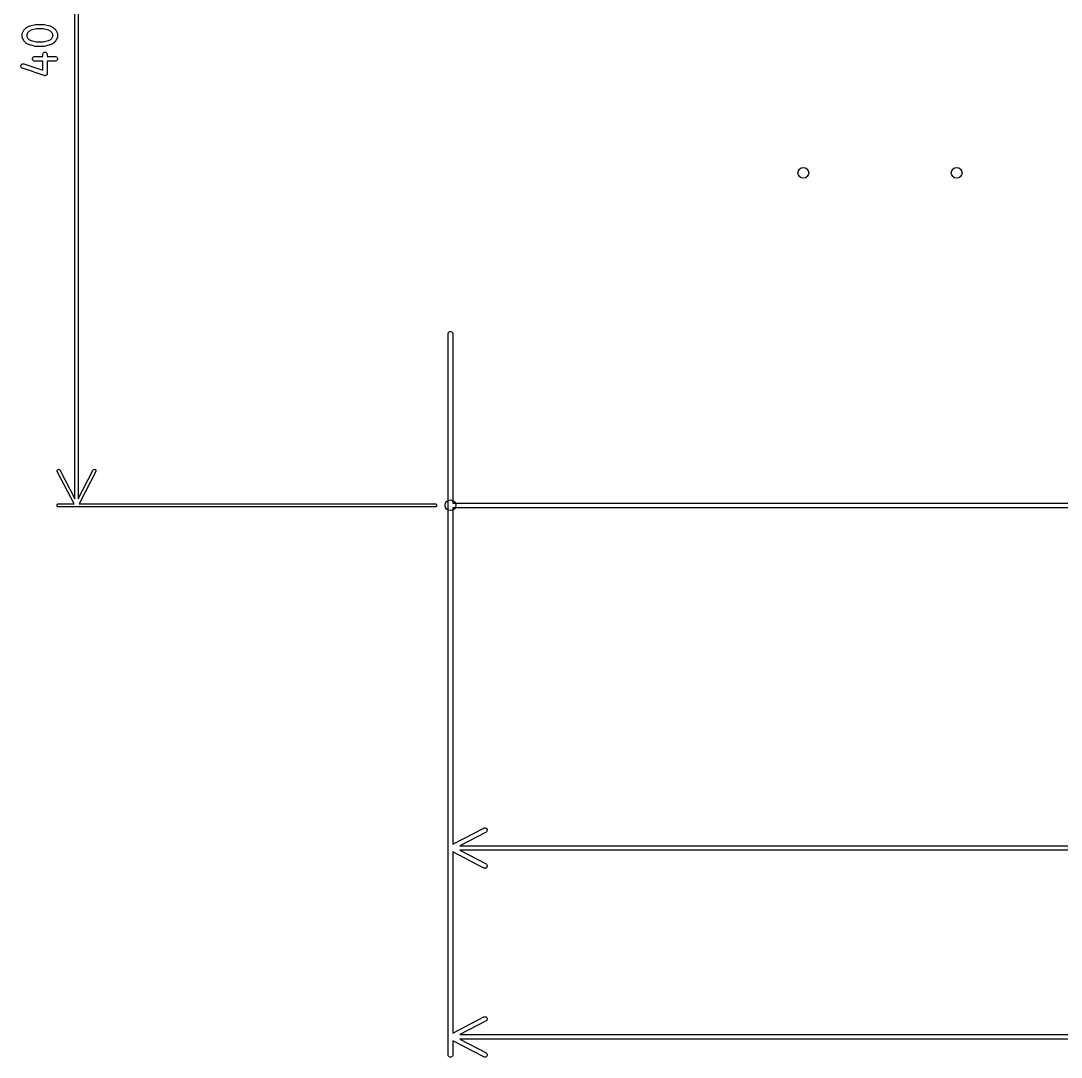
# Model space of a CAD drawing. Extents: x 3.23 to 7.52, y -5.63 to -2.96.
# Drawn here: x 3.228 to 4.564, y -5.632 to -4.302 of the extents above; entities that cross this region are included whole.
import ezdxf

# ---------------------------------------------------------------- set-up
doc = ezdxf.new("R2010")
doc.units = 0
doc.header["$MEASUREMENT"] = 0
doc.layers.add('BLACK', color=7, linetype='CONTINUOUS')

msp = doc.modelspace()

# ---------------------------------------------------------------- linework, layer by layer
at = {"layer": 'BLACK', "linetype": 'CONTINUOUS'}
for p, q in [((3.298, -4.9156), (3.298, -3.3317)), ((3.302, -3.3317), (3.302, -4.9156)), ((3.2306, -4.3173), (3.2325, -4.3136)), ((3.2325, -4.3136), (3.2327, -4.3133)), ((3.2327, -4.3132), (3.2328, -4.3131)), ((3.2327, -4.3133), (3.2327, -4.3132)), ((3.2327, -4.3133), (3.2327, -4.3133)), ((3.2328, -4.3131), (3.2329, -4.3131)), ((3.2329, -4.3131), (3.233, -4.3128)), ((3.233, -4.3128), (3.2349, -4.311)), ((3.2349, -4.311), (3.2351, -4.3108)), ((3.2351, -4.3108), (3.2352, -4.3107)), ((3.2352, -4.3107), (3.2353, -4.3106)), ((3.2353, -4.3106), (3.2354, -4.3106)), ((3.2354, -4.3106), (3.2357, -4.3104)), ((3.2354, -4.3106), (3.2354, -4.3106)), ((3.2357, -4.3104), (3.2394, -4.3085)), ((3.2418, -4.3139), (3.2388, -4.3155)), ((3.2394, -4.3085), (3.2395, -4.3085)), ((3.2395, -4.3085), (3.2397, -4.3084)), ((3.2395, -4.3085), (3.2395, -4.3085)), ((3.2397, -4.3084), (3.24, -4.3083)), ((3.24, -4.3083), (3.2475, -4.3064)), ((3.24, -4.3083), (3.24, -4.3083)), ((3.24, -4.3083), (3.24, -4.3083)), ((3.2486, -4.3122), (3.2418, -4.3139)), ((3.2475, -4.3064), (3.2476, -4.3064)), ((3.2476, -4.3064), (3.2477, -4.3064)), ((3.2477, -4.3064), (3.2479, -4.3064)), ((3.2479, -4.3064), (3.2481, -4.3063)), ((3.2481, -4.3063), (3.2482, -4.3063)), ((3.2482, -4.3063), (3.2483, -4.3063)), ((3.2483, -4.3063), (3.2576, -4.3063)), ((3.2573, -4.3122), (3.2486, -4.3122)), ((3.2641, -4.3139), (3.2573, -4.3122)), ((3.2576, -4.3063), (3.2577, -4.3063)), ((3.2577, -4.3063), (3.2578, -4.3063)), ((3.2578, -4.3063), (3.258, -4.3064)), ((3.258, -4.3064), (3.2582, -4.3064)), ((3.2582, -4.3064), (3.2582, -4.3064)), ((3.2582, -4.3064), (3.2583, -4.3064)), ((3.2583, -4.3064), (3.2658, -4.3083)), ((3.2671, -4.3155), (3.2641, -4.3139)), ((3.2658, -4.3083), (3.2659, -4.3083)), ((3.2659, -4.3083), (3.2659, -4.3083)), ((3.2659, -4.3083), (3.2662, -4.3084)), ((3.2662, -4.3084), (3.2664, -4.3085)), ((3.2664, -4.3085), (3.2664, -4.3085)), ((3.2664, -4.3085), (3.2665, -4.3085)), ((3.2665, -4.3085), (3.2702, -4.3104)), ((3.2702, -4.3104), (3.2704, -4.3106)), ((3.2704, -4.3106), (3.2705, -4.3106)), ((3.2705, -4.3106), (3.2706, -4.3106)), ((3.2706, -4.3106), (3.2707, -4.3107)), ((3.2707, -4.3107), (3.2707, -4.3108)), ((3.2707, -4.3108), (3.271, -4.311)), ((3.271, -4.311), (3.2728, -4.3128)), ((3.2728, -4.3128), (3.273, -4.3131)), ((3.273, -4.3131), (3.2731, -4.3131)), ((3.2731, -4.3131), (3.2731, -4.3132)), ((3.2731, -4.3132), (3.2732, -4.3133)), ((3.2732, -4.3133), (3.2732, -4.3133)), ((3.2732, -4.3133), (3.2734, -4.3136)), ((3.2734, -4.3136), (3.2753, -4.3173)), ((3.2303, -4.3187), (3.2304, -4.3181)), ((3.2303, -4.3224), (3.2303, -4.3187)), ((3.2304, -4.323), (3.2303, -4.3224)), ((3.2304, -4.3179), (3.2306, -4.3173)), ((3.2304, -4.318), (3.2304, -4.3179)), ((3.2304, -4.3181), (3.2304, -4.318)), ((3.2304, -4.3231), (3.2304, -4.323)), ((3.2304, -4.3232), (3.2304, -4.3231)), ((3.2306, -4.3237), (3.2304, -4.3232)), ((3.2325, -4.3275), (3.2306, -4.3237)), ((3.2327, -4.3277), (3.2325, -4.3275)), ((3.2327, -4.3278), (3.2327, -4.3277)), ((3.2327, -4.3279), (3.2327, -4.3278)), ((3.2328, -4.328), (3.2327, -4.3279)), ((3.2329, -4.328), (3.2328, -4.328)), ((3.233, -4.3282), (3.2329, -4.328)), ((3.2376, -4.3167), (3.2362, -4.3194)), ((3.2362, -4.3194), (3.2362, -4.3217)), ((3.2362, -4.3217), (3.2376, -4.3244)), ((3.2388, -4.3155), (3.2376, -4.3167)), ((3.2376, -4.3244), (3.2388, -4.3256)), ((3.2388, -4.3256), (3.2418, -4.3271)), ((3.2418, -4.3271), (3.2486, -4.3288)), ((3.2573, -4.3288), (3.2641, -4.3271)), ((3.2641, -4.3271), (3.2671, -4.3256)), ((3.2683, -4.3167), (3.2671, -4.3155)), ((3.2671, -4.3256), (3.2683, -4.3244)), ((3.2697, -4.3194), (3.2683, -4.3167)), ((3.2683, -4.3244), (3.2697, -4.3217)), ((3.2697, -4.3217), (3.2697, -4.3194)), ((3.273, -4.328), (3.2728, -4.3282)), ((3.2731, -4.328), (3.273, -4.328)), ((3.2732, -4.3278), (3.2731, -4.3279)), ((3.2731, -4.3279), (3.2731, -4.328)), ((3.2734, -4.3275), (3.2732, -4.3277)), ((3.2732, -4.3277), (3.2732, -4.3278)), ((3.2753, -4.3237), (3.2734, -4.3275)), ((3.2753, -4.3173), (3.2755, -4.3179)), ((3.2755, -4.3232), (3.2753, -4.3237)), ((3.2755, -4.3179), (3.2755, -4.318)), ((3.2755, -4.318), (3.2755, -4.3181)), ((3.2755, -4.3181), (3.2756, -4.3187)), ((3.2756, -4.3224), (3.2755, -4.323)), ((3.2755, -4.323), (3.2755, -4.3231)), ((3.2755, -4.3231), (3.2755, -4.3232)), ((3.2756, -4.3187), (3.2756, -4.3224)), ((3.2349, -4.3301), (3.233, -4.3282)), ((3.2351, -4.3303), (3.2349, -4.3301)), ((3.2352, -4.3304), (3.2351, -4.3303)), ((3.2353, -4.3304), (3.2352, -4.3304)), ((3.2354, -4.3305), (3.2353, -4.3304)), ((3.2357, -4.3307), (3.2354, -4.3305)), ((3.2354, -4.3305), (3.2354, -4.3305)), ((3.2394, -4.3326), (3.2357, -4.3307)), ((3.2395, -4.3326), (3.2394, -4.3326)), ((3.2397, -4.3327), (3.2395, -4.3326)), ((3.2395, -4.3326), (3.2395, -4.3326)), ((3.24, -4.3328), (3.2397, -4.3327)), ((3.2475, -4.3347), (3.24, -4.3328)), ((3.24, -4.3328), (3.24, -4.3328)), ((3.24, -4.3328), (3.24, -4.3328)), ((3.2476, -4.3347), (3.2475, -4.3347)), ((3.2477, -4.3347), (3.2476, -4.3347)), ((3.2479, -4.3347), (3.2477, -4.3347)), ((3.2481, -4.3347), (3.2479, -4.3347)), ((3.2482, -4.3347), (3.2481, -4.3347)), ((3.2483, -4.3347), (3.2482, -4.3347)), ((3.2576, -4.3347), (3.2483, -4.3347)), ((3.2486, -4.3288), (3.2573, -4.3288)), ((3.2577, -4.3347), (3.2576, -4.3347)), ((3.2578, -4.3347), (3.2577, -4.3347)), ((3.258, -4.3347), (3.2578, -4.3347)), ((3.2582, -4.3347), (3.258, -4.3347)), ((3.2583, -4.3347), (3.2582, -4.3347)), ((3.2582, -4.3347), (3.2582, -4.3347)), ((3.2658, -4.3328), (3.2583, -4.3347)), ((3.2659, -4.3328), (3.2658, -4.3328)), ((3.2662, -4.3327), (3.2659, -4.3328)), ((3.2659, -4.3328), (3.2659, -4.3328)), ((3.2664, -4.3326), (3.2662, -4.3327)), ((3.2665, -4.3326), (3.2664, -4.3326)), ((3.2664, -4.3326), (3.2664, -4.3326)), ((3.2702, -4.3307), (3.2665, -4.3326)), ((3.2704, -4.3305), (3.2702, -4.3307)), ((3.2705, -4.3305), (3.2704, -4.3305)), ((3.2706, -4.3304), (3.2705, -4.3305)), ((3.2707, -4.3304), (3.2706, -4.3304)), ((3.271, -4.3301), (3.2707, -4.3303)), ((3.2707, -4.3303), (3.2707, -4.3304)), ((3.2728, -4.3282), (3.271, -4.3301)), ((3.2435, -4.35), (3.2439, -4.3489)), ((3.2435, -4.3511), (3.2435, -4.35)), ((3.2439, -4.3522), (3.2435, -4.3511)), ((3.2439, -4.3489), (3.2447, -4.3481)), ((3.2447, -4.353), (3.2439, -4.3522)), ((3.2447, -4.3481), (3.2458, -4.3476)), ((3.2458, -4.3534), (3.2447, -4.353)), ((3.2458, -4.3476), (3.2464, -4.3476)), ((3.2464, -4.3535), (3.2458, -4.3534)), ((3.2464, -4.3476), (3.2566, -4.3476)), ((3.2566, -4.3535), (3.2464, -4.3535)), ((3.2566, -4.3443), (3.2571, -4.3433)), ((3.2566, -4.3449), (3.2566, -4.3443)), ((3.2566, -4.3476), (3.2566, -4.3449)), ((3.2566, -4.3652), (3.2566, -4.3535)), ((3.2571, -4.3433), (3.2579, -4.3425)), ((3.2579, -4.3425), (3.2589, -4.342)), ((3.2589, -4.342), (3.2601, -4.342)), ((3.2601, -4.342), (3.2611, -4.3425)), ((3.2611, -4.3425), (3.262, -4.3433)), ((3.262, -4.3433), (3.2624, -4.3443)), ((3.2624, -4.3443), (3.2625, -4.3449)), ((3.2625, -4.3449), (3.2625, -4.3476)), ((3.2625, -4.3476), (3.2726, -4.3476)), ((3.2726, -4.3535), (3.2625, -4.3535)), ((3.2625, -4.3535), (3.2625, -4.3693)), ((3.2726, -4.3476), (3.2732, -4.3476)), ((3.2732, -4.3534), (3.2726, -4.3535)), ((3.2732, -4.3476), (3.2743, -4.3481)), ((3.2743, -4.353), (3.2732, -4.3534)), ((3.2743, -4.3481), (3.2751, -4.3489)), ((3.2751, -4.3522), (3.2743, -4.353)), ((3.2751, -4.3489), (3.2755, -4.35)), ((3.2755, -4.3511), (3.2751, -4.3522)), ((3.2755, -4.35), (3.2755, -4.3511)), ((3.2285, -4.3595), (3.2288, -4.3584)), ((3.2285, -4.3607), (3.2285, -4.3595)), ((3.2291, -4.3617), (3.2285, -4.3607)), ((3.2288, -4.3584), (3.2296, -4.3576)), ((3.2299, -4.3625), (3.2291, -4.3617)), ((3.2296, -4.3576), (3.2306, -4.3571)), ((3.2305, -4.3627), (3.2299, -4.3625)), ((3.2586, -4.3721), (3.2305, -4.3627)), ((3.2306, -4.3571), (3.2318, -4.357)), ((3.2318, -4.357), (3.2323, -4.3571)), ((3.2323, -4.3571), (3.2566, -4.3652)), ((3.2589, -4.3721), (3.2586, -4.3721)), ((3.2589, -4.3722), (3.2589, -4.3721)), ((3.259, -4.3722), (3.2589, -4.3722)), ((3.2591, -4.3722), (3.259, -4.3722)), ((3.2596, -4.3722), (3.2591, -4.3722)), ((3.2601, -4.3722), (3.2596, -4.3722)), ((3.2602, -4.3721), (3.2601, -4.3722)), ((3.2603, -4.3721), (3.2602, -4.3721)), ((3.2607, -4.3719), (3.2603, -4.3721)), ((3.2611, -4.3717), (3.2607, -4.3719)), ((3.2612, -4.3717), (3.2611, -4.3717)), ((3.2613, -4.3716), (3.2612, -4.3717)), ((3.2616, -4.3713), (3.2613, -4.3716)), ((3.262, -4.3709), (3.2616, -4.3713)), ((3.2621, -4.3707), (3.262, -4.3708)), ((3.262, -4.3708), (3.262, -4.3709)), ((3.2622, -4.3703), (3.2621, -4.3707)), ((3.2624, -4.3699), (3.2622, -4.3703)), ((3.2625, -4.3693), (3.2624, -4.3696)), ((3.2624, -4.3696), (3.2624, -4.3697)), ((3.2624, -4.3697), (3.2624, -4.3697)), ((3.2624, -4.3697), (3.2624, -4.3699)), ((3.7772, -4.7031), (3.7776, -4.702)), ((3.7776, -4.702), (3.7785, -4.7012)), ((3.7785, -4.7012), (3.7795, -4.7008)), ((3.7795, -4.7008), (3.7807, -4.7008)), ((3.7807, -4.7008), (3.7817, -4.7012)), ((3.7817, -4.7012), (3.7826, -4.702)), ((3.7826, -4.702), (3.783, -4.7031)), ((3.7771, -4.7037), (3.7772, -4.7031)), ((3.7771, -4.8237), (3.7771, -4.7037)), ((3.783, -4.7031), (3.7831, -4.7037)), ((3.7831, -4.7037), (3.7831, -4.8237)), ((3.7771, -4.9233), (3.7771, -4.8237)), ((3.7831, -4.8237), (3.7831, -4.921)), ((3.275, -4.8795), (3.2754, -4.8781)), ((3.2752, -4.8802), (3.275, -4.8795)), ((3.2968, -4.9217), (3.2752, -4.8802)), ((3.2754, -4.8781), (3.2767, -4.8774)), ((3.2767, -4.8774), (3.2782, -4.8778)), ((3.2782, -4.8778), (3.2787, -4.8784)), ((3.2787, -4.8784), (3.298, -4.9156)), ((3.302, -4.9156), (3.3213, -4.8784)), ((3.3248, -4.8802), (3.3032, -4.9217)), ((3.3213, -4.8784), (3.3218, -4.8778)), ((3.3218, -4.8778), (3.3233, -4.8774)), ((3.3233, -4.8774), (3.3246, -4.8781)), ((3.3246, -4.8781), (3.325, -4.8795)), ((3.325, -4.8795), (3.3248, -4.8802)), ((3.2751, -4.9229), (3.2762, -4.9219)), ((3.2751, -4.9244), (3.2751, -4.9229)), ((3.2762, -4.9255), (3.2751, -4.9244)), ((3.2762, -4.9219), (3.2769, -4.9217)), ((3.2769, -4.9257), (3.2762, -4.9255)), ((3.2769, -4.9217), (3.2968, -4.9217)), ((3.7604, -4.9257), (3.2769, -4.9257)), ((3.3032, -4.9217), (3.7604, -4.9217)), ((3.7604, -4.9217), (3.7612, -4.9219)), ((3.7612, -4.9255), (3.7604, -4.9257)), ((3.7612, -4.9219), (3.7622, -4.9229)), ((3.7622, -4.9244), (3.7612, -4.9255)), ((3.7622, -4.9229), (3.7622, -4.9244)), ((3.7771, -4.9234), (3.7771, -4.9233)), ((3.7771, -4.9246), (3.7771, -4.9234)), ((3.7771, -4.9247), (3.7771, -4.9246)), ((3.7771, -5.6293), (3.7771, -4.9247)), ((3.7831, -4.921), (5.4757, -4.921)), ((5.508, -4.927), (3.7831, -4.927)), ((3.7831, -4.927), (3.7831, -5.3588)), ((3.7831, -5.3588), (3.8231, -5.338)), ((3.8258, -5.3432), (3.7922, -5.3607)), ((3.8231, -5.338), (3.8236, -5.3378)), ((3.8236, -5.3378), (3.8248, -5.3377)), ((3.8248, -5.3377), (3.8259, -5.338)), ((3.8263, -5.3429), (3.8258, -5.3432)), ((3.8259, -5.338), (3.8268, -5.3388)), ((3.827, -5.342), (3.8263, -5.3429)), ((3.8268, -5.3388), (3.8273, -5.3398)), ((3.8274, -5.3409), (3.827, -5.342)), ((3.8273, -5.3398), (3.8274, -5.3409)), ((3.8231, -5.3894), (3.7831, -5.3686)), ((3.7831, -5.3686), (3.7831, -5.6013)), ((3.7922, -5.3607), (5.888, -5.3607)), ((5.888, -5.3666), (3.7922, -5.3666)), ((3.7922, -5.3666), (3.8258, -5.3842)), ((3.8236, -5.3896), (3.8231, -5.3894)), ((3.8248, -5.3897), (3.8236, -5.3896)), ((3.8259, -5.3894), (3.8248, -5.3897)), ((3.8258, -5.3842), (3.8263, -5.3845)), ((3.8268, -5.3886), (3.8259, -5.3894)), ((3.8263, -5.3845), (3.827, -5.3854)), ((3.8273, -5.3876), (3.8268, -5.3886)), ((3.827, -5.3854), (3.8274, -5.3865)), ((3.8274, -5.3865), (3.8273, -5.3876)), ((3.7831, -5.6013), (3.8231, -5.5805)), ((3.8231, -5.5805), (3.8236, -5.5803)), ((3.8236, -5.5803), (3.8248, -5.5802)), ((3.8248, -5.5802), (3.8259, -5.5805)), ((3.8259, -5.5805), (3.8268, -5.5813)), ((3.8268, -5.5813), (3.8273, -5.5823)), ((3.8274, -5.5834), (3.827, -5.5845)), ((3.8273, -5.5823), (3.8274, -5.5834)), ((3.8258, -5.5857), (3.7922, -5.6032)), ((3.8263, -5.5854), (3.8258, -5.5857)), ((3.827, -5.5845), (3.8263, -5.5854)), ((3.7922, -5.6032), (7.143, -5.6032)), ((7.143, -5.6091), (3.7922, -5.6091)), ((3.7922, -5.6091), (3.8258, -5.6267)), ((3.8231, -5.6319), (3.7831, -5.6111)), ((3.7831, -5.6111), (3.7831, -5.6293)), ((3.7772, -5.6299), (3.7771, -5.6293)), ((3.7776, -5.6309), (3.7772, -5.6299)), ((3.7785, -5.6317), (3.7776, -5.6309)), ((3.7795, -5.6322), (3.7785, -5.6317)), ((3.7807, -5.6322), (3.7795, -5.6322)), ((3.7817, -5.6317), (3.7807, -5.6322)), ((3.7826, -5.6309), (3.7817, -5.6317)), ((3.783, -5.6299), (3.7826, -5.6309)), ((3.7831, -5.6293), (3.783, -5.6299)), ((3.8236, -5.6321), (3.8231, -5.6319)), ((3.8248, -5.6322), (3.8236, -5.6321)), ((3.8259, -5.6319), (3.8248, -5.6322)), ((3.8258, -5.6267), (3.8263, -5.627)), ((3.8268, -5.6311), (3.8259, -5.6319)), ((3.8263, -5.627), (3.827, -5.6279)), ((3.8273, -5.6301), (3.8268, -5.6311)), ((3.827, -5.6279), (3.8274, -5.629)), ((3.8274, -5.629), (3.8273, -5.6301))]:
    msp.add_line(p, q, dxfattribs=at)
at = {"layer": 'BLACK'}
for centre in [(4.2332, -4.4969), (4.2332, -4.4969), (4.4301, -4.4969), (4.4301, -4.4969), (3.7801, -4.9237), (3.7801, -4.9237)]:
    msp.add_circle(centre, 0.00689, dxfattribs=at)

doc.saveas('drawing.dxf')
